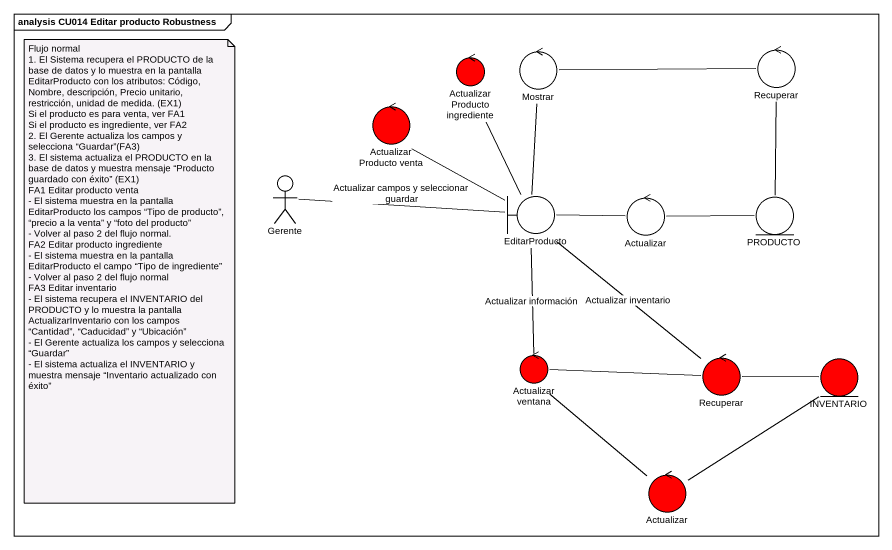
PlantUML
@startuml
mainframe analysis CU014 Editar producto Robustness
control "Actualizar Producto ingrediente" as Actualizar_Producto #FF0000
control Mostrar
control Recuperar
control "Actualizar Producto venta" as Actualizar_Producto_venta #FF0000
actor Gerente
boundary EditarProducto
control Actualizar
entity PRODUCTO
control "Actualizar ventana" as Actualizar_ventana #FF0000
control "Recuperar" as Recuperar_2 #FF0000
entity INVENTARIO #FF0000
control "Actualizar" as Actualizar_2 #FF0000
Actualizar_Producto -- EditarProducto
Mostrar -- EditarProducto
Recuperar -left- Mostrar
Actualizar_Producto_venta -right- EditarProducto
Gerente -right- EditarProducto : Actualizar campos y seleccionar guardar
EditarProducto -right- Actualizar
Actualizar -right- PRODUCTO
PRODUCTO -up- Recuperar
Actualizar_ventana -up- EditarProducto : Actualizar información
Actualizar_ventana -- Actualizar_2
Recuperar_2 -up- EditarProducto : Actualizar inventario
Recuperar_2 -left- Actualizar_ventana
Recuperar_2 -right- INVENTARIO
Actualizar_2 -up- INVENTARIO
note as N1
  Flujo normal
  1. El Sistema recupera el PRODUCTO de la base de datos y lo muestra en la pantalla EditarProducto con los atributos: Código, Nombre, descripción, Precio unitario, restricción, unidad de medida. (EX1)
  Si el producto es para venta, ver FA1
  Si el producto es ingrediente, ver FA2
  2. El Gerente actualiza los campos y selecciona “Guardar”(FA3)
  3. El sistema actualiza el PRODUCTO en la base de datos y muestra mensaje “Producto guardado con éxito” (EX1)
  FA1 Editar producto venta
  - El sistema muestra en la pantalla EditarProducto los campos “Tipo de producto”, “precio a la venta” y “foto del producto”
  - Volver al paso 2 del flujo normal.
  FA2 Editar producto ingrediente
  - El sistema muestra en la pantalla EditarProducto el campo “Tipo de ingrediente”
  - Volver al paso 2 del flujo normal
  FA3 Editar inventario
  - El sistema recupera el INVENTARIO del PRODUCTO y lo muestra la pantalla ActualizarInventario con los campos “Cantidad”, “Caducidad” y “Ubicación”
  - El Gerente actualiza los campos y selecciona “Guardar”
  - El sistema actualiza el INVENTARIO y muestra mensaje “Inventario actualizado con éxito”
end note
@enduml
